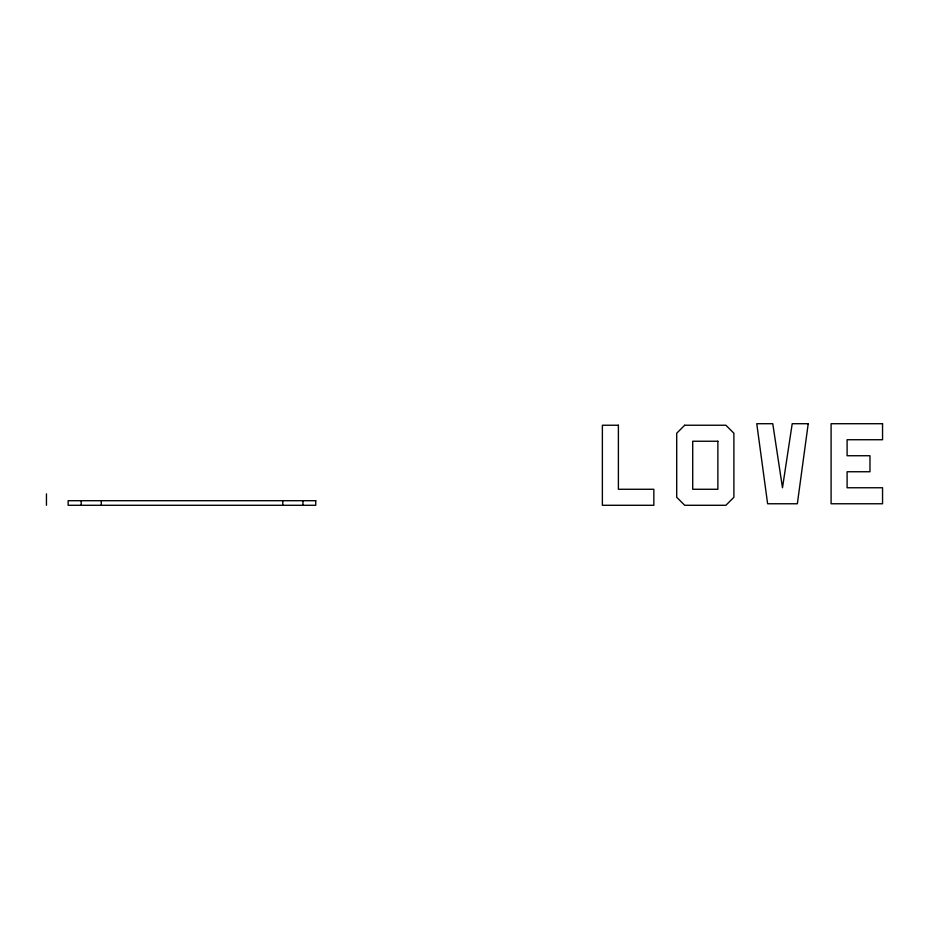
<?xml version="1.0" encoding="UTF-8"?>
<svg xmlns="http://www.w3.org/2000/svg" width="929" height="929" viewBox="0 0 929 929"><rect width="100%" height="100%" fill="white"/><g stroke="black" fill="none" stroke-linecap="round" stroke-linejoin="round"><path stroke-width="1.39" d="M302.924 500.708L302.924 505.283M282.776 500.708L282.776 505.283M101.284 500.708L101.284 505.283M81.195 500.708L81.195 505.283M46.45 493.845L46.45 505.283M808.218 423.717L797.349 503.762L767.621 503.762L756.763 423.717L772.765 423.717L782.485 487.76L792.205 423.717L808.218 423.717M684.708 425.238L676.707 433.239L676.707 497.282L684.708 505.283L725.886 505.283L733.887 497.282L733.887 433.239L725.886 425.238L684.708 425.238M882.55 423.717L831.095 423.717L831.095 503.762L882.55 503.762L882.55 487.76L847.097 487.76L847.097 471.746L869.974 471.746L869.974 455.733L847.097 455.733L847.097 439.731L882.55 439.731L882.55 423.717M618.389 425.238L602.375 425.238L602.375 505.283L653.842 505.283L653.842 489.269L618.389 489.269L618.389 425.238M717.873 441.24L692.72 441.24L692.72 489.269L717.873 489.269L717.873 441.24M315.744 500.708L68.131 500.708L68.131 505.283L315.744 505.283L315.744 500.708"/></g></svg>
